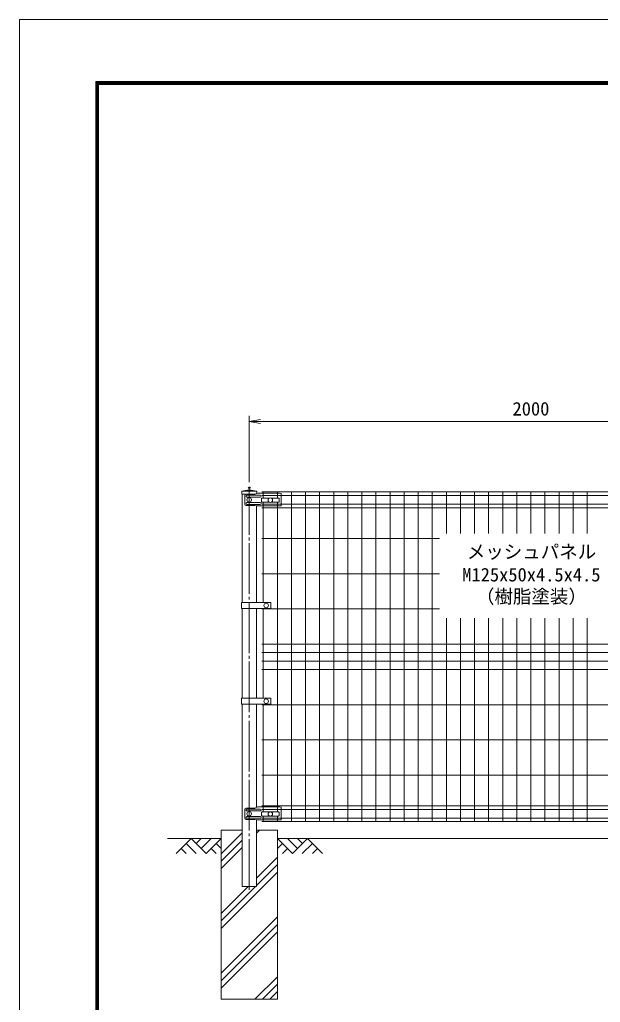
# Model space of a CAD drawing. Units: millimetres, scale not verified. Extents: x -4200 to 4200, y -2970 to 2970.
# Drawn here: x -4200 to -2138, y -517 to 2970 of the extents above; entities that cross this region are included whole.
import ezdxf
from ezdxf.enums import TextEntityAlignment as Align

# ---------------------------------------------------------------- set-up
doc = ezdxf.new("R2010")
doc.units = ezdxf.units.MM
doc.header["$LTSCALE"] = 10
doc.header["$PDMODE"] = 32
doc.header["$PDSIZE"] = 5
doc.linetypes.add('LONG_CHAIN', pattern=[21, 18, -1, 1, -1])
for name, color, linetype, lineweight in [('0-1_D-STR4', 7, 'Continuous', 9), ('0-2_D-STR-DIM', 7, 'Continuous', 9), ('0-3_0', 7, 'Continuous', 9), ('0-7_D-STR2', 7, 'Continuous', 9), ('0-8_D-STR1', 1, 'Continuous', 9), ('0-9_D-BMK', 2, 'LONG_CHAIN', 9), ('0-A_D-STR3', 3, 'Continuous', 9), ('0-B_D-BGD', 7, 'Continuous', 9), ('0-C_D-DCR-HCH', 7, 'Continuous', 9), ('0-D_D-STR-TXT', 7, 'Continuous', 9), ('0-E_D-TTL', 7, 'Continuous', 9)]:
    doc.layers.add(name, color=color, linetype=linetype, lineweight=lineweight)
doc.layers.add('0-4_Defpoints', color=7, linetype='Continuous')
doc.styles.add('ＭＳ ゴシック', font='')
doc.styles.get('ＭＳ ゴシック').set_extended_font_data('MS Gothic')

# ---------------------------------------------------------------- blocks, each defined once
blk = doc.blocks.new('_Open')
at = {"layer": '0-3_0'}
blk.add_line((-10, 1.667), (0, 0), dxfattribs=at)
blk.add_lwpolyline([(-10, -1.667), (0, 0), (-10, 0)], dxfattribs=at)

msp = doc.modelspace()

# ---------------------------------------------------------------- linework, layer by layer
at = {"layer": '0-1_D-STR4'}
for p, q in [((-3484.65, 94.21), (-3484.65, -505.79)), ((-3410.05, 94.21), (-3484.65, 94.21)), ((-3284.65, 94.21), (-3359.25, 94.21)), ((-3284.65, 94.21), (-3284.65, -505.79)), ((-3284.65, -505.79), (-3484.65, -505.79))]:
    msp.add_line(p, q, dxfattribs=at)
at = {"layer": '0-2_D-STR-DIM'}
for p, q in [((-3384.65, 1329.21), (-3384.65, 1564.21)), ((-3344.65, 1544.21), (-1424.65, 1544.21))]:
    msp.add_line(p, q, dxfattribs=at)
at = {"layer": '0-4_Defpoints'}
msp.add_point((-3384.65, 1309.21), dxfattribs=at)
at = {"layer": '0-7_D-STR2'}
for p, q in [((-1429.65, 1294.21), (-3339.65, 1294.21)), ((-3334.65, 1272.69), (-3334.65, 1294.21)), ((-3284.65, 1272.69), (-3284.65, 1294.21)), ((-3234.65, 124.21), (-3234.65, 1294.21)), ((-3184.65, 124.21), (-3184.65, 1294.21)), ((-3134.65, 124.21), (-3134.65, 1294.21)), ((-3084.65, 124.21), (-3084.65, 1294.21)), ((-3034.65, 124.21), (-3034.65, 1294.21)), ((-2984.65, 124.21), (-2984.65, 1294.21)), ((-2934.65, 124.21), (-2934.65, 1294.21)), ((-2884.65, 124.21), (-2884.65, 1294.21)), ((-2834.65, 124.21), (-2834.65, 1294.21)), ((-2784.65, 124.21), (-2784.65, 1294.21)), ((-2734.65, 124.21), (-2734.65, 1294.21)), ((-2684.65, 1146.21), (-2684.65, 1294.21)), ((-2634.65, 1146.21), (-2634.65, 1294.21)), ((-2584.65, 1146.21), (-2584.65, 1294.21)), ((-2534.65, 1146.21), (-2534.65, 1294.21)), ((-2484.65, 1146.21), (-2484.65, 1294.21)), ((-2434.65, 1146.21), (-2434.65, 1294.21)), ((-2384.65, 1146.21), (-2384.65, 1294.21)), ((-2334.65, 1146.21), (-2334.65, 1294.21)), ((-2284.65, 1146.21), (-2284.65, 1294.21)), ((-2234.65, 1146.21), (-2234.65, 1294.21)), ((-2184.65, 1146.21), (-2184.65, 1294.21)), ((-1429.65, 1281.33), (-3339.65, 1281.33)), ((-3334.65, 901.96), (-3334.65, 1257.69)), ((-3284.65, 158.69), (-3284.65, 1257.69)), ((-1429.65, 1251.08), (-3339.65, 1251.08)), ((-1429.65, 1238.21), (-3339.65, 1238.21)), ((-2709.65, 1129.21), (-3339.65, 1129.21)), ((-2709.65, 1004.21), (-3339.65, 1004.21)), ((-2709.65, 879.21), (-3339.65, 879.21)), ((-3334.65, 561.96), (-3334.65, 880.96)), ((-2684.65, 124.21), (-2684.65, 846.21)), ((-2634.65, 124.21), (-2634.65, 846.21)), ((-2584.65, 124.21), (-2584.65, 846.21)), ((-2534.65, 124.21), (-2534.65, 846.21)), ((-2484.65, 124.21), (-2484.65, 846.21)), ((-2434.65, 124.21), (-2434.65, 846.21)), ((-2384.65, 124.21), (-2384.65, 846.21)), ((-2334.65, 124.21), (-2334.65, 846.21)), ((-2284.65, 124.21), (-2284.65, 846.21)), ((-2234.65, 124.21), (-2234.65, 846.21)), ((-2184.65, 124.21), (-2184.65, 846.21)), ((-1429.65, 754.21), (-3339.65, 754.21)), ((-1429.65, 724.21), (-3339.65, 724.21)), ((-1429.65, 694.21), (-3339.65, 694.21)), ((-1429.65, 664.21), (-3339.65, 664.21)), ((-1429.65, 539.21), (-3339.65, 539.21)), ((-3334.65, 158.69), (-3334.65, 540.96)), ((-1429.65, 414.21), (-3339.65, 414.21)), ((-1429.65, 289.21), (-3339.65, 289.21)), ((-1429.65, 180.21), (-3339.65, 180.21)), ((-1429.65, 167.33), (-3339.65, 167.33)), ((-3334.65, 124.21), (-3334.65, 143.69)), ((-3284.65, 124.21), (-3284.65, 143.69)), ((-1429.65, 137.08), (-3339.65, 137.08)), ((-1429.65, 124.21), (-3339.65, 124.21))]:
    msp.add_line(p, q, dxfattribs=at)
at = {"layer": '0-8_D-STR1'}
for p, q in [((-3358.05, 1297.21), (-3411.25, 1297.21)), ((-3411.25, 1297.21), (-3411.25, 1286.21)), ((-3358.05, 1288.71), (-3358.05, 1297.21)), ((-3365.3, 1286.21), (-3411.25, 1286.21)), ((-3410.05, 1286.21), (-3410.05, 901.96)), ((-3359.25, 901.96), (-3359.25, 1244.39)), ((-3410.05, 880.96), (-3410.05, 561.96)), ((-3359.25, 561.96), (-3359.25, 880.96)), ((-3410.05, 540.96), (-3410.05, -105.79)), ((-3359.25, 174.3), (-3359.25, 540.96))]:
    msp.add_line(p, q, dxfattribs=at)
msp.add_lwpolyline([(-3410.05, -105.79), (-3359.25, -105.79), (-3359.25, 130.39)], dxfattribs=at)
msp.add_arc((-3384.65, 1180.78), 119.43, 77.13052, 102.86948, dxfattribs=at)
at = {"layer": '0-9_D-BMK'}
msp.add_line((-3384.65, -117.79), (-3384.65, 1309.21), dxfattribs=at)
at = {"layer": '0-A_D-STR3'}
for p, q in [((-3400.14, 1281.21), (-3400.14, 1251.21)), ((-3365.3, 1286.21), (-3395.14, 1286.21)), ((-3345.65, 1282.21), (-3393.06, 1282.21)), ((-3345.65, 1276.21), (-3393.06, 1276.21)), ((-3345.65, 1256.21), (-3393.06, 1256.21)), ((-3353.74, 1290.21), (-3365.3, 1286.21)), ((-3276.65, 1290.21), (-3353.74, 1290.21)), ((-3340.65, 1270.69), (-3340.65, 1259.69)), ((-3338.65, 1272.69), (-3312.44, 1272.69)), ((-3338.65, 1257.69), (-3312.44, 1257.69)), ((-3306.87, 1272.69), (-3280.65, 1272.69)), ((-3306.87, 1257.69), (-3280.65, 1257.69)), ((-3278.65, 1270.69), (-3278.65, 1259.69)), ((-3276.65, 1290.21), (-3271.65, 1289.21)), ((-3271.65, 1289.21), (-3271.65, 1245.39)), ((-3365.3, 1246.21), (-3395.14, 1246.21)), ((-3345.65, 1250.21), (-3393.06, 1250.21)), ((-3360.05, 1244.39), (-3365.3, 1246.21)), ((-3360.05, 1244.39), (-3272.65, 1244.39)), ((-3412.35, 901.96), (-3309.67, 901.96)), ((-3412.35, 901.96), (-3412.35, 880.96)), ((-3412.35, 880.96), (-3309.67, 880.96)), ((-3307.67, 899.96), (-3307.67, 882.96)), ((-3412.35, 561.96), (-3309.67, 561.96)), ((-3412.35, 561.96), (-3412.35, 540.96)), ((-3307.67, 559.96), (-3307.67, 542.96)), ((-3412.35, 540.96), (-3309.67, 540.96)), ((-3353.74, 176.21), (-3365.3, 172.21)), ((-3276.65, 176.21), (-3353.74, 176.21)), ((-3276.65, 176.21), (-3271.65, 175.21)), ((-3271.65, 175.21), (-3271.65, 131.39)), ((-3400.14, 167.21), (-3400.14, 137.21)), ((-3365.3, 172.21), (-3395.14, 172.21)), ((-3345.65, 168.21), (-3393.06, 168.21)), ((-3345.65, 162.21), (-3393.06, 162.21)), ((-3345.65, 142.21), (-3393.06, 142.21)), ((-3340.65, 156.69), (-3340.65, 145.69)), ((-3338.65, 158.69), (-3312.44, 158.69)), ((-3338.65, 143.69), (-3312.44, 143.69)), ((-3306.87, 158.69), (-3280.65, 158.69)), ((-3306.87, 143.69), (-3280.65, 143.69)), ((-3278.65, 156.69), (-3278.65, 145.69)), ((-3365.3, 132.21), (-3395.14, 132.21)), ((-3345.65, 136.21), (-3393.06, 136.21)), ((-3360.05, 130.39), (-3365.3, 132.21)), ((-3360.05, 130.39), (-3272.65, 130.39))]:
    msp.add_line(p, q, dxfattribs=at)
for centre in [(-3384.65, 1266.21), (-3309.65, 1265.19), (-3324.65, 891.46), (-3324.65, 551.46), (-3384.65, 152.21), (-3309.65, 151.19)]:
    msp.add_circle(centre, 8, dxfattribs=at)
for centre, radius, start, end in [((-3395.14, 1281.21), 5, 90, 180), ((-3393.06, 1279.21), 3, 90, 270), ((-3393.06, 1253.21), 3, 90, 270), ((-3345.65, 1279.21), 3, 270, 90), ((-3345.65, 1253.21), 3, 270, 90), ((-3338.65, 1270.69), 2, 90, 180), ((-3338.65, 1259.69), 2, 180, 270), ((-3280.65, 1270.69), 2, 0, 90), ((-3280.65, 1259.69), 2, 270, 0), ((-3395.14, 1251.21), 5, 180, 270), ((-3272.65, 1245.39), 1, 270, 0), ((-3309.67, 899.96), 2, 0, 90), ((-3309.67, 882.96), 2, 270, 0), ((-3309.67, 559.96), 2, 0, 90), ((-3309.67, 542.96), 2, 270, 0), ((-3395.14, 167.21), 5, 90, 180), ((-3393.06, 165.21), 3, 90, 270), ((-3393.06, 139.21), 3, 90, 270), ((-3345.65, 165.21), 3, 270, 90), ((-3345.65, 139.21), 3, 270, 90), ((-3338.65, 156.69), 2, 90, 180), ((-3338.65, 145.69), 2, 180, 270), ((-3280.65, 156.69), 2, 0, 90), ((-3280.65, 145.69), 2, 270, 0), ((-3395.14, 137.21), 5, 180, 270), ((-3272.65, 131.39), 1, 270, 0)]:
    msp.add_arc(centre, radius, start, end, dxfattribs=at)
at = {"layer": '0-B_D-BGD'}
for p, q in [((-3674.65, 64.21), (-3484.65, 64.21)), ((-3284.65, 64.21), (-1484.65, 64.21))]:
    msp.add_line(p, q, dxfattribs=at)
at = {"layer": '0-C_D-DCR-HCH'}
for p, q in [((-3484.65, 10.42), (-3410.05, 85.02)), ((-3359.25, 82.78), (-3347.83, 94.21)), ((-3591.08, 64.21), (-3644.29, 10.99)), ((-3608.82, 46.47), (-3573.18, 10.99)), ((-3591.08, 64.21), (-3537.87, 10.99)), ((-3573.34, 46.47), (-3555.6, 64.21)), ((-3555.6, 28.73), (-3520.13, 64.21)), ((-3537.87, 10.99), (-3484.65, 64.21)), ((-3502.39, 46.47), (-3484.65, 28.81)), ((-3484.65, -16.1), (-3410.05, 58.5)), ((-3231.44, 10.99), (-3284.65, 64.21)), ((-3266.92, 46.47), (-3284.65, 28.81)), ((-3213.7, 28.73), (-3249.18, 64.21)), ((-3178.23, 64.21), (-3231.44, 10.99)), ((-3195.87, 46.38), (-3213.7, 64.21)), ((-3160.49, 46.47), (-3196.13, 10.99)), ((-3178.23, 64.21), (-3125.02, 10.99)), ((-3626.55, 28.73), (-3608.73, 10.99)), ((-3520.13, 28.73), (-3502.31, 10.99)), ((-3484.65, -42.62), (-3410.05, 31.98)), ((-3249.18, 28.73), (-3267, 10.99)), ((-3142.76, 28.73), (-3160.57, 10.99)), ((-3359.25, -76.31), (-3284.65, -1.71)), ((-3359.25, -102.83), (-3284.65, -28.23)), ((-3484.65, -254.75), (-3284.65, -54.75)), ((-3484.65, -228.23), (-3362.22, -105.79)), ((-3484.65, -201.71), (-3388.73, -105.79)), ((-3484.65, -413.85), (-3284.65, -213.85)), ((-3484.65, -440.36), (-3284.65, -240.36)), ((-3484.65, -466.88), (-3284.65, -266.88)), ((-3364.47, -505.79), (-3284.65, -425.98)), ((-3337.95, -505.79), (-3284.65, -452.5)), ((-3311.44, -505.79), (-3284.65, -479.01))]:
    msp.add_line(p, q, dxfattribs=at)
msp.add_lwpolyline([(-3284.65, 94.21), (-3359.25, 94.21), (-3359.25, -105.79), (-3410.05, -105.79), (-3410.05, 94.21), (-3484.65, 94.21), (-3484.65, -505.79), (-3284.65, -505.79)], close=True, dxfattribs=at)
at = {"layer": '0-E_D-TTL', "color": 2}
msp.add_lwpolyline([(-4199.68, 2970.23), (4200.32, 2970.23), (4200.32, -2969.77), (-4199.68, -2969.77)], close=True, dxfattribs=at)
at = {"layer": '0-E_D-TTL'}
for points in [[(-3929.68, 2750.23), (3930.32, 2750.23), (3930.32, -2749.77), (-3929.68, -2749.77)], [(-3927.18, 2747.73), (3927.82, 2747.73), (3927.82, -2747.27), (-3927.18, -2747.27)], [(-3924.68, 2745.23), (3925.32, 2745.23), (3925.32, -2744.77), (-3924.68, -2744.77)], [(-3922.18, 2742.73), (3922.82, 2742.73), (3922.82, -2742.27), (-3922.18, -2742.27)], [(-3919.68, 2740.23), (3920.32, 2740.23), (3920.32, -2739.77), (-3919.68, -2739.77)]]:
    msp.add_lwpolyline(points, close=True, dxfattribs=at)

# ---------------------------------------------------------------- block references
at = {"layer": '0-2_D-STR-DIM', "xscale": 4, "yscale": 4, "rotation": 180}
msp.add_blockref('_Open', (-3384.65, 1544.21), dxfattribs=at)

# ---------------------------------------------------------------- texts
at = {"layer": '0-2_D-STR-DIM', "style": 'ＭＳ ゴシック'}
msp.add_text('2000', height=48.09, dxfattribs=at).set_placement((-2449.9, 1550.95), align=Align.BOTTOM_LEFT)
at = {"layer": '0-D_D-STR-TXT', "style": 'ＭＳ ゴシック'}
for s, p in [('メッシュパネル', (-2612.07, 1043.6)), ('M125x50x4.5x4.5', (-2628.31, 962.21)), ('（樹脂塗装）', (-2579.58, 884.87))]:
    msp.add_text(s, height=48.09, dxfattribs=at).set_placement(p, align=Align.BOTTOM_LEFT)

doc.saveas('drawing.dxf')
